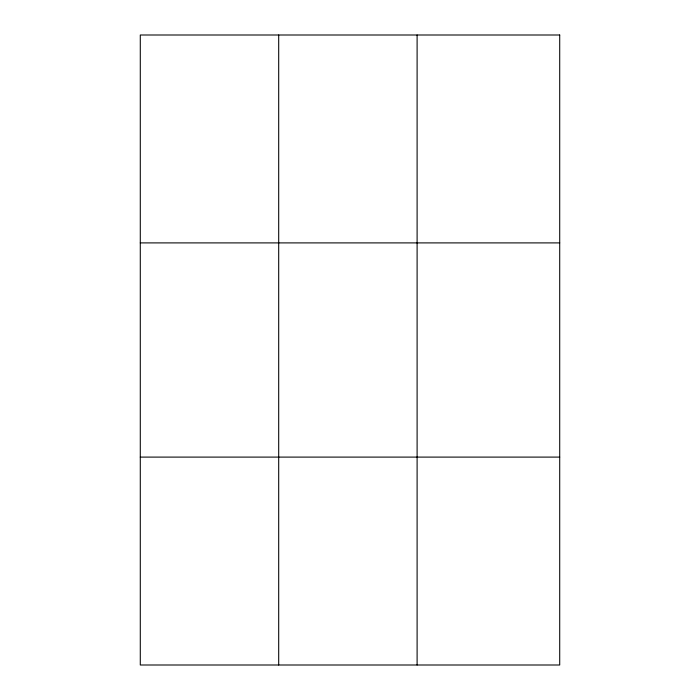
<?xml version="1.0" encoding="UTF-8"?>
<svg xmlns="http://www.w3.org/2000/svg" width="700" height="700" viewBox="0 0 700 700"><rect width="100%" height="100%" fill="white"/><g stroke="black" fill="none" stroke-linecap="round" stroke-linejoin="round"><path stroke-width="1.05" d="M278.696 665L278.696 35M417.104 665L417.104 35M140.289 242.9L559.711 242.9M140.289 457.1L559.711 457.1M559.711 35L140.289 35L140.289 665L559.711 665L559.711 35"/></g></svg>
